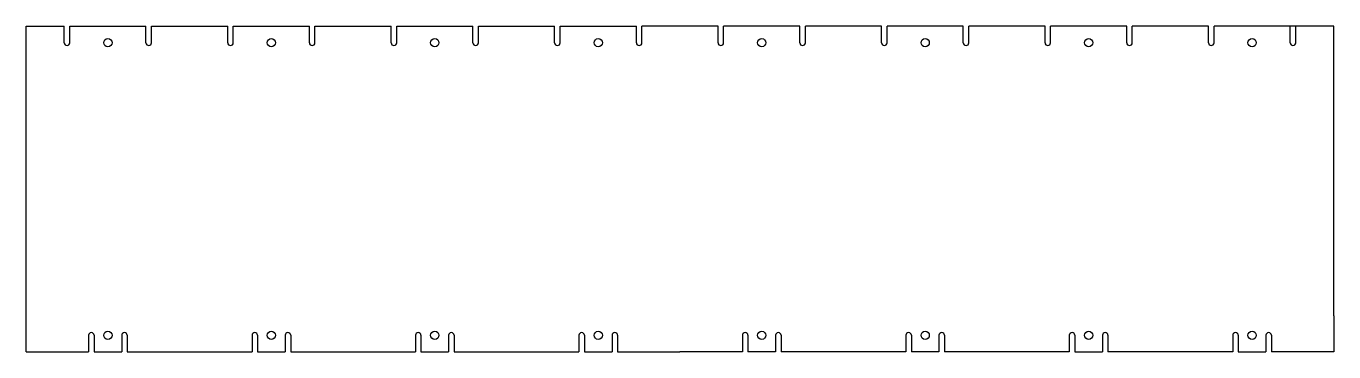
# Model space of a CAD drawing. Header units: inches. Extents: x 1062 to 1536, y 1491 to 1609.
import ezdxf

# ---------------------------------------------------------------- set-up
doc = ezdxf.new("R2010")
doc.units = ezdxf.units.IN
doc.header["$MEASUREMENT"] = 0

msp = doc.modelspace()

# ---------------------------------------------------------------- linework, layer by layer
for p, q in [((1062.12, 1491.07), (1062.12, 1609.07)), ((1062.12, 1609.07), (1075.92, 1609.07)), ((1075.92, 1603.07), (1075.92, 1609.07)), ((1077.92, 1603.07), (1077.92, 1609.07)), ((1077.92, 1609.07), (1105.52, 1609.07)), ((1105.52, 1603.07), (1105.52, 1609.07)), ((1107.52, 1603.07), (1107.52, 1609.07)), ((1107.52, 1609.07), (1135.12, 1609.07)), ((1135.12, 1603.07), (1135.12, 1609.07)), ((1137.12, 1603.07), (1137.12, 1609.07)), ((1137.12, 1609.07), (1164.72, 1609.07)), ((1164.72, 1603.07), (1164.72, 1609.07)), ((1166.72, 1603.07), (1166.72, 1609.07)), ((1166.72, 1609.07), (1194.32, 1609.07)), ((1194.32, 1603.07), (1194.32, 1609.07)), ((1196.32, 1603.07), (1196.32, 1609.07)), ((1196.32, 1609.07), (1223.92, 1609.07)), ((1223.92, 1603.07), (1223.92, 1609.07)), ((1225.92, 1603.07), (1225.92, 1609.07)), ((1225.92, 1609.07), (1253.52, 1609.07)), ((1253.52, 1603.07), (1253.52, 1609.07)), ((1255.52, 1603.07), (1255.52, 1609.07)), ((1255.52, 1609.07), (1283.12, 1609.07)), ((1283.12, 1603.07), (1283.12, 1609.07)), ((1285.12, 1603.07), (1285.12, 1609.07)), ((1312.72, 1609.07), (1285.12, 1609.07)), ((1312.72, 1603.07), (1312.72, 1609.07)), ((1314.72, 1603.07), (1314.72, 1609.07)), ((1342.32, 1609.07), (1314.72, 1609.07)), ((1342.32, 1603.07), (1342.32, 1609.07)), ((1344.32, 1603.07), (1344.32, 1609.07)), ((1371.92, 1609.07), (1344.32, 1609.07)), ((1371.92, 1603.07), (1371.92, 1609.07)), ((1373.92, 1603.07), (1373.92, 1609.07)), ((1401.52, 1609.07), (1373.92, 1609.07)), ((1401.52, 1603.07), (1401.52, 1609.07)), ((1403.52, 1603.07), (1403.52, 1609.07)), ((1431.12, 1609.07), (1403.52, 1609.07)), ((1431.12, 1603.07), (1431.12, 1609.07)), ((1433.12, 1603.07), (1433.12, 1609.07)), ((1460.72, 1609.07), (1433.12, 1609.07)), ((1460.72, 1603.07), (1460.72, 1609.07)), ((1462.72, 1603.07), (1462.72, 1609.07)), ((1490.32, 1609.07), (1462.72, 1609.07)), ((1490.32, 1603.07), (1490.32, 1609.07)), ((1492.32, 1603.07), (1492.32, 1609.07)), ((1519.92, 1609.07), (1492.32, 1609.07)), ((1535.72, 1609.07), (1513.12, 1609.07)), ((1519.92, 1603.07), (1519.92, 1609.07)), ((1521.92, 1603.07), (1521.92, 1609.07)), ((1535.72, 1609.07), (1521.92, 1609.07)), ((1535.72, 1596.07), (1535.72, 1609.07)), ((1535.72, 1504.07), (1535.72, 1596.07)), ((1535.72, 1504.07), (1535.72, 1491.07)), ((1084.72, 1497.07), (1084.72, 1491.07)), ((1086.72, 1497.07), (1086.72, 1491.07)), ((1096.72, 1497.07), (1096.72, 1491.07)), ((1098.72, 1497.07), (1098.72, 1491.07)), ((1143.92, 1497.07), (1143.92, 1491.07)), ((1145.92, 1497.07), (1145.92, 1491.07)), ((1155.92, 1497.07), (1155.92, 1491.07)), ((1157.92, 1497.07), (1157.92, 1491.07)), ((1203.12, 1497.07), (1203.12, 1491.07)), ((1205.12, 1497.07), (1205.12, 1491.07)), ((1215.12, 1497.07), (1215.12, 1491.07)), ((1217.12, 1497.07), (1217.12, 1491.07)), ((1262.32, 1497.07), (1262.32, 1491.07)), ((1264.32, 1497.07), (1264.32, 1491.07)), ((1274.32, 1497.07), (1274.32, 1491.07)), ((1276.32, 1497.07), (1276.32, 1491.07)), ((1321.52, 1497.07), (1321.52, 1491.07)), ((1323.52, 1497.07), (1323.52, 1491.07)), ((1333.52, 1497.07), (1333.52, 1491.07)), ((1335.52, 1497.07), (1335.52, 1491.07)), ((1380.72, 1497.07), (1380.72, 1491.07)), ((1382.72, 1497.07), (1382.72, 1491.07)), ((1392.72, 1497.07), (1392.72, 1491.07)), ((1394.72, 1497.07), (1394.72, 1491.07)), ((1439.92, 1497.07), (1439.92, 1491.07)), ((1441.92, 1497.07), (1441.92, 1491.07)), ((1451.92, 1497.07), (1451.92, 1491.07)), ((1453.92, 1497.07), (1453.92, 1491.07)), ((1499.12, 1497.07), (1499.12, 1491.07)), ((1501.12, 1497.07), (1501.12, 1491.07)), ((1511.12, 1497.07), (1511.12, 1491.07)), ((1513.12, 1497.07), (1513.12, 1491.07)), ((1062.12, 1491.07), (1084.72, 1491.07)), ((1086.72, 1491.07), (1096.72, 1491.07)), ((1098.72, 1491.07), (1143.92, 1491.07)), ((1145.92, 1491.07), (1155.92, 1491.07)), ((1157.92, 1491.07), (1203.12, 1491.07)), ((1205.12, 1491.07), (1215.12, 1491.07)), ((1217.12, 1491.07), (1262.32, 1491.07)), ((1264.32, 1491.07), (1274.32, 1491.07)), ((1276.32, 1491.07), (1298.92, 1491.07)), ((1321.52, 1491.07), (1298.92, 1491.07)), ((1333.52, 1491.07), (1323.52, 1491.07)), ((1380.72, 1491.07), (1335.52, 1491.07)), ((1392.72, 1491.07), (1382.72, 1491.07)), ((1439.92, 1491.07), (1394.72, 1491.07)), ((1441.92, 1491.07), (1451.92, 1491.07)), ((1499.12, 1491.07), (1453.92, 1491.07)), ((1501.12, 1491.07), (1511.12, 1491.07)), ((1535.72, 1491.07), (1513.12, 1491.07))]:
    msp.add_line(p, q)
for centre in [(1091.72, 1603.07), (1150.92, 1603.07), (1210.12, 1603.07), (1269.32, 1603.07), (1328.52, 1603.07), (1387.72, 1603.07), (1446.92, 1603.07), (1506.12, 1603.07), (1091.72, 1497.07), (1150.92, 1497.07), (1210.12, 1497.07), (1269.32, 1497.07), (1328.52, 1497.07), (1387.72, 1497.07), (1446.92, 1497.07), (1506.12, 1497.07)]:
    msp.add_circle(centre, 1.5)
for centre, start, end in [((1076.92, 1603.07), 180, 0), ((1106.52, 1603.07), 180, 0), ((1136.12, 1603.07), 180, 0), ((1165.72, 1603.07), 180, 0), ((1195.32, 1603.07), 180, 0), ((1224.92, 1603.07), 180, 0), ((1254.52, 1603.07), 180, 0), ((1284.12, 1603.07), 180, 0), ((1313.72, 1603.07), 180, 0), ((1343.32, 1603.07), 180, 0), ((1372.92, 1603.07), 180, 0), ((1402.52, 1603.07), 180, 0), ((1432.12, 1603.07), 180, 0), ((1461.72, 1603.07), 180, 0), ((1491.32, 1603.07), 180, 0), ((1520.92, 1603.07), 180, 0), ((1085.72, 1497.07), 0, 180), ((1097.72, 1497.07), 0, 180), ((1144.92, 1497.07), 0, 180), ((1156.92, 1497.07), 0, 180), ((1204.12, 1497.07), 0, 180), ((1216.12, 1497.07), 0, 180), ((1263.32, 1497.07), 0, 180), ((1275.32, 1497.07), 0, 180), ((1322.52, 1497.07), 0, 180), ((1334.52, 1497.07), 0, 180), ((1381.72, 1497.07), 0, 180), ((1393.72, 1497.07), 0, 180), ((1440.92, 1497.07), 0, 180), ((1452.92, 1497.07), 0, 180), ((1500.12, 1497.07), 0, 180), ((1512.12, 1497.07), 0, 180)]:
    msp.add_arc(centre, 1, start, end)

doc.saveas('drawing.dxf')
